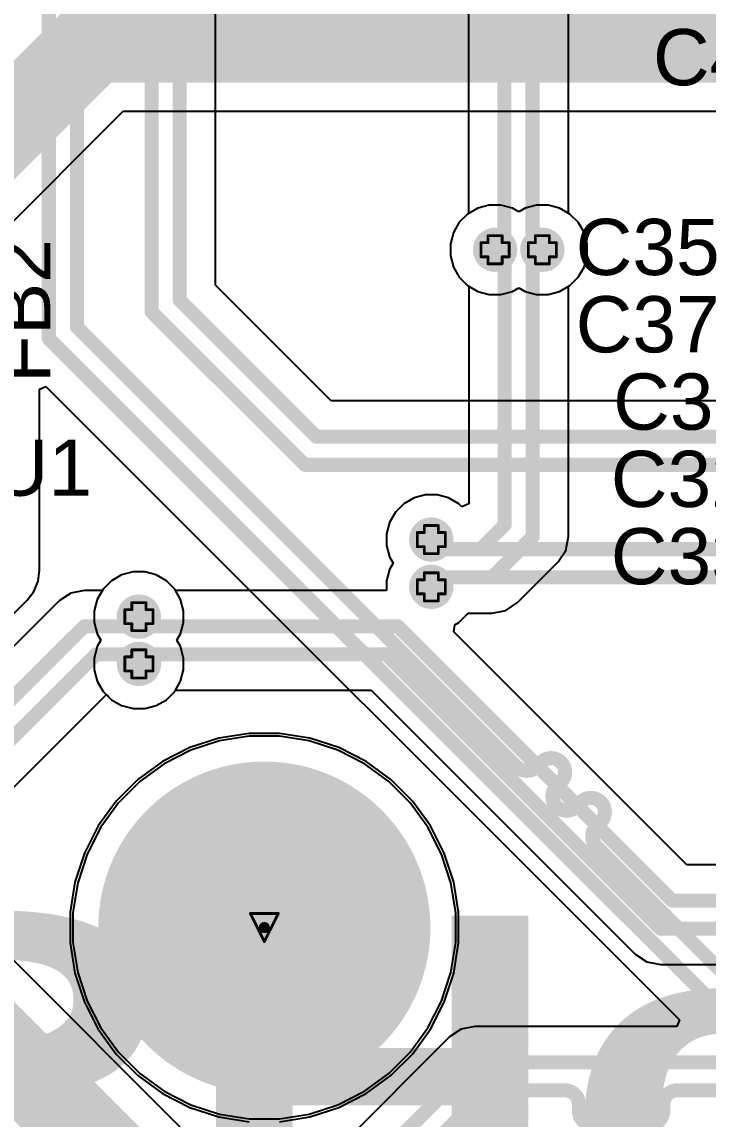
# Model space of a CAD drawing. Header units: millimetres. Extents: x -2.4 to 8.6, y -1 to 5.2.
# Drawn here: x 0.093 to 0.581, y 0.105 to 0.885 of the extents above; entities that cross this region are included whole.
import ezdxf

# ---------------------------------------------------------------- set-up
doc = ezdxf.new("R2010")
doc.units = ezdxf.units.MM
doc.header["$MEASUREMENT"] = 0
for name, color, linetype in [('BottomLayer', 5, 'Continuous'), ('BottomOverlay', 54, 'Continuous'), ('BottomSolder', 6, 'Continuous'), ('DrillDrawing', 1, 'Continuous'), ('Mechanical2', 216, 'Continuous'), ('PadHoleLayer', 156, 'Continuous'), ('TopLayer', 1, 'Continuous'), ('TopOverlay', 2, 'Continuous'), ('TopSolder', 216, 'Continuous'), ('ViaHoleLayer', 16, 'Continuous')]:
    doc.layers.add(name, color=color, linetype=linetype)
doc.styles.add('Arial', font='', dxfattribs={"height": 0.2})
doc.styles.add('Arial Black', font='', dxfattribs={"height": 0.2})
doc.styles.get('Arial').set_extended_font_data('Arial')
doc.styles.get('Arial Black').set_extended_font_data('Arial Black', bold=True)

msp = doc.modelspace()

# ---------------------------------------------------------------- hatches: boundary and pattern name
at = {"layer": 'BottomLayer'}
h = msp.add_hatch(color=5, dxfattribs=at)
edge = h.paths.add_edge_path()
edge.add_arc((0.429378, 0.723), 0.011811, 0, 360)
h = msp.add_hatch(color=5, dxfattribs=at)
edge = h.paths.add_edge_path()
edge.add_arc((0.463, 0.723), 0.011811, 0, 360)
h = msp.add_hatch(color=5, dxfattribs=at)
edge = h.paths.add_edge_path()
edge.add_arc((0.384, 0.516811), 0.011811, 0, 360)
h = msp.add_hatch(color=5, dxfattribs=at)
edge = h.paths.add_edge_path()
edge.add_arc((0.384, 0.483189), 0.011811, 0, 360)
h = msp.add_hatch(color=5, dxfattribs=at)
edge = h.paths.add_edge_path()
edge.add_arc((0.176, 0.462), 0.011811, 0, 360)
h = msp.add_hatch(color=5, dxfattribs=at)
edge = h.paths.add_edge_path()
edge.add_arc((0.176, 0.428378), 0.011811, 0, 360)
at = {"layer": 'BottomSolder'}
h = msp.add_hatch(color=6, dxfattribs=at)
edge = h.paths.add_edge_path()
edge.add_arc((0.429378, 0.723), 0.015811, 0, 360)
h = msp.add_hatch(color=6, dxfattribs=at)
edge = h.paths.add_edge_path()
edge.add_arc((0.463, 0.723), 0.015811, 0, 360)
h = msp.add_hatch(color=6, dxfattribs=at)
edge = h.paths.add_edge_path()
edge.add_arc((0.384, 0.516811), 0.015811, 0, 360)
h = msp.add_hatch(color=6, dxfattribs=at)
edge = h.paths.add_edge_path()
edge.add_arc((0.384, 0.483189), 0.015811, 0, 360)
h = msp.add_hatch(color=6, dxfattribs=at)
edge = h.paths.add_edge_path()
edge.add_arc((0.176, 0.462), 0.015811, 0, 360)
h = msp.add_hatch(color=6, dxfattribs=at)
edge = h.paths.add_edge_path()
edge.add_arc((0.176, 0.428378), 0.015811, 0, 360)
h = msp.add_hatch(color=6, dxfattribs=at)
edge = h.paths.add_edge_path()
edge.add_arc((0.2652229, 0.240793), 0.004, 0, 360)
at = {"layer": 'PadHoleLayer'}
h = msp.add_hatch(color=156, dxfattribs=at)
edge = h.paths.add_edge_path()
edge.add_arc((0.2652229, 0.240793), 0.1181102, 0, 360)
at = {"layer": 'TopLayer'}
h = msp.add_hatch(color=1, dxfattribs=at)
edge = h.paths.add_edge_path()
edge.add_arc((0.429378, 0.723), 0.011811, 0, 360)
h = msp.add_hatch(color=1, dxfattribs=at)
edge = h.paths.add_edge_path()
edge.add_arc((0.463, 0.723), 0.011811, 0, 360)
h = msp.add_hatch(color=1, dxfattribs=at)
edge = h.paths.add_edge_path()
edge.add_arc((0.384, 0.516811), 0.011811, 0, 360)
h = msp.add_hatch(color=1, dxfattribs=at)
edge = h.paths.add_edge_path()
edge.add_arc((0.384, 0.483189), 0.011811, 0, 360)
h = msp.add_hatch(color=1, dxfattribs=at)
edge = h.paths.add_edge_path()
edge.add_arc((0.176, 0.462), 0.011811, 0, 360)
h = msp.add_hatch(color=1, dxfattribs=at)
edge = h.paths.add_edge_path()
edge.add_arc((0.176, 0.428378), 0.011811, 0, 360)
at = {"layer": 'TopSolder'}
h = msp.add_hatch(color=216, dxfattribs=at)
edge = h.paths.add_edge_path()
edge.add_arc((0.429378, 0.723), 0.015811, 0, 360)
h = msp.add_hatch(color=216, dxfattribs=at)
edge = h.paths.add_edge_path()
edge.add_arc((0.463, 0.723), 0.015811, 0, 360)
h = msp.add_hatch(color=216, dxfattribs=at)
edge = h.paths.add_edge_path()
edge.add_arc((0.384, 0.516811), 0.015811, 0, 360)
h = msp.add_hatch(color=216, dxfattribs=at)
edge = h.paths.add_edge_path()
edge.add_arc((0.384, 0.483189), 0.015811, 0, 360)
h = msp.add_hatch(color=216, dxfattribs=at)
edge = h.paths.add_edge_path()
edge.add_arc((0.176, 0.462), 0.015811, 0, 360)
h = msp.add_hatch(color=216, dxfattribs=at)
edge = h.paths.add_edge_path()
edge.add_arc((0.176, 0.428378), 0.015811, 0, 360)
h = msp.add_hatch(color=216, dxfattribs=at)
edge = h.paths.add_edge_path()
edge.add_arc((0.2652229, 0.240793), 0.004, 0, 360)
at = {"layer": 'ViaHoleLayer'}
h = msp.add_hatch(color=16, dxfattribs=at)
edge = h.paths.add_edge_path()
edge.add_arc((0.429378, 0.723), 0.0059055, 0, 360)
h = msp.add_hatch(color=16, dxfattribs=at)
edge = h.paths.add_edge_path()
edge.add_arc((0.463, 0.723), 0.0059055, 0, 360)
h = msp.add_hatch(color=16, dxfattribs=at)
edge = h.paths.add_edge_path()
edge.add_arc((0.384, 0.516811), 0.0059055, 0, 360)
h = msp.add_hatch(color=16, dxfattribs=at)
edge = h.paths.add_edge_path()
edge.add_arc((0.384, 0.483189), 0.0059055, 0, 360)
h = msp.add_hatch(color=16, dxfattribs=at)
edge = h.paths.add_edge_path()
edge.add_arc((0.176, 0.462), 0.0059055, 0, 360)
h = msp.add_hatch(color=16, dxfattribs=at)
edge = h.paths.add_edge_path()
edge.add_arc((0.176, 0.428378), 0.0059055, 0, 360)

# ---------------------------------------------------------------- linework, layer by layer
at = {"layer": 'BottomLayer'}
for p, q in [((0.0604314, 0.7171106), (0.1648894, 0.8215686)), ((0.1648894, 0.8215686), (0.6171106, 0.8215686)), ((0.4170994, 0.7526431), (0.4098456, 0.7484551)), ((0.42519, 0.754811), (0.4170994, 0.7526431)), ((0.433566, 0.754811), (0.42519, 0.754811)), ((0.4416566, 0.7526431), (0.433566, 0.754811)), ((0.446189, 0.7500263), (0.4416566, 0.7526431)), ((0.4507214, 0.7526431), (0.446189, 0.7500263)), ((0.458812, 0.754811), (0.4507214, 0.7526431)), ((0.467188, 0.754811), (0.458812, 0.754811)), ((0.4752786, 0.7526431), (0.467188, 0.754811)), ((0.4825324, 0.7484551), (0.4752786, 0.7526431)), ((0.4039229, 0.7425324), (0.3997349, 0.7352786)), ((0.4098456, 0.7484551), (0.4039229, 0.7425324)), ((0.4884551, 0.7425324), (0.4825324, 0.7484551)), ((0.4926431, 0.7352786), (0.4884551, 0.7425324)), ((0.3997349, 0.7352786), (0.397567, 0.727188)), ((0.494811, 0.727188), (0.4926431, 0.7352786)), ((0.397567, 0.727188), (0.397567, 0.718812)), ((0.494811, 0.718812), (0.494811, 0.727188)), ((0.397567, 0.718812), (0.3997349, 0.7107214)), ((0.4926431, 0.7107214), (0.494811, 0.718812)), ((0.3997349, 0.7107214), (0.4039229, 0.7034676)), ((0.4884551, 0.7034676), (0.4926431, 0.7107214)), ((0.4039229, 0.7034676), (0.4098456, 0.6975449)), ((0.4825324, 0.6975449), (0.4884551, 0.7034676)), ((0.4098456, 0.6975449), (0.4106992, 0.6970521)), ((0.4106992, 0.6970521), (0.4106992, 0.5421704)), ((0.4816788, 0.6970521), (0.4825324, 0.6975449)), ((0.4816788, 0.5189048), (0.4816788, 0.6970521)), ((0.3717214, 0.5464541), (0.3644676, 0.5422661)), ((0.379812, 0.548622), (0.3717214, 0.5464541)), ((0.388188, 0.548622), (0.379812, 0.548622)), ((0.3962786, 0.5464541), (0.388188, 0.548622)), ((0.4035324, 0.5422661), (0.3962786, 0.5464541)), ((0.3644676, 0.5422661), (0.3585449, 0.5363434)), ((0.4056992, 0.5400993), (0.4035324, 0.5422661)), ((0.4106992, 0.5421704), (0.4056992, 0.5400993)), ((0.3585449, 0.5363434), (0.3543569, 0.5290896)), ((0.3543569, 0.5290896), (0.352189, 0.520999)), ((0.352189, 0.520999), (0.352189, 0.512623)), ((0.4797385, 0.5091503), (0.4816788, 0.5189048)), ((0.352189, 0.512623), (0.3543569, 0.5045324)), ((0.474213, 0.5008808), (0.4797385, 0.5091503)), ((0.3543569, 0.5045324), (0.3569737, 0.5)), ((0.3569737, 0.5), (0.3543569, 0.4954676)), ((0.4453082, 0.471976), (0.474213, 0.5008808)), ((0.171812, 0.493811), (0.1637214, 0.4916431)), ((0.180188, 0.493811), (0.171812, 0.493811)), ((0.1882786, 0.4916431), (0.180188, 0.493811)), ((0.3543569, 0.4954676), (0.352189, 0.487377)), ((0.1564676, 0.4874551), (0.1505449, 0.4815324)), ((0.1637214, 0.4916431), (0.1564676, 0.4874551)), ((0.1955324, 0.4874551), (0.1882786, 0.4916431)), ((0.2014551, 0.4815324), (0.1955324, 0.4874551)), ((0.352189, 0.487377), (0.352189, 0.4806788)), ((0.1505449, 0.4815324), (0.1463569, 0.4742786)), ((0.2019479, 0.4806788), (0.2014551, 0.4815324)), ((0.352189, 0.4806788), (0.2019479, 0.4806788)), ((0.1463569, 0.4742786), (0.144189, 0.466188)), ((0.4370387, 0.4664505), (0.4453082, 0.471976)), ((0.144189, 0.466188), (0.144189, 0.457812)), ((0.4035324, 0.4577339), (0.4094551, 0.4636566)), ((0.4094551, 0.4636566), (0.4099479, 0.4645102)), ((0.4099479, 0.4645102), (0.4272842, 0.4645102)), ((0.4272842, 0.4645102), (0.4370387, 0.4664505)), ((0.144189, 0.457812), (0.1463569, 0.4497214)), ((0.4001384, 0.4511938), (0.400791, 0.4561511)), ((0.400791, 0.4561511), (0.4035324, 0.4577339)), ((0.1463569, 0.4497214), (0.1489737, 0.445189)), ((0.1489737, 0.445189), (0.1463569, 0.4406566)), ((0.5658424, 0.2854898), (0.4001384, 0.4511938)), ((0.1463569, 0.4406566), (0.144189, 0.432566)), ((0.144189, 0.432566), (0.144189, 0.42419)), ((0.144189, 0.42419), (0.1463569, 0.4160994)), ((0.1463569, 0.4160994), (0.1505449, 0.4088456)), ((0.1505449, 0.4088456), (0.1564676, 0.4029229)), ((0.1955324, 0.4029229), (0.2014551, 0.4088456)), ((0.2014551, 0.4088456), (0.2019479, 0.4096992)), ((0.2019479, 0.4096992), (0.3412528, 0.4096992)), ((0.3412528, 0.4096992), (0.528976, 0.221976)), ((0.1564676, 0.4029229), (0.1637214, 0.3987349)), ((0.1637214, 0.3987349), (0.171812, 0.396567)), ((0.180188, 0.396567), (0.1882786, 0.3987349)), ((0.1882786, 0.3987349), (0.1955324, 0.4029229)), ((0.171812, 0.396567), (0.180188, 0.396567)), ((0.2545108, 0.3769032), (0.2333503, 0.3735517)), ((0.275935, 0.3769032), (0.2545108, 0.3769032)), ((0.2970955, 0.3735517), (0.275935, 0.3769032)), ((0.2129747, 0.3669313), (0.1938856, 0.3572049)), ((0.2333503, 0.3735517), (0.2129747, 0.3669313)), ((0.3174711, 0.3669313), (0.2970955, 0.3735517)), ((0.3365602, 0.3572049), (0.3174711, 0.3669313)), ((0.1938856, 0.3572049), (0.176553, 0.3446121)), ((0.3538928, 0.3446121), (0.3365602, 0.3572049)), ((0.176553, 0.3446121), (0.1614038, 0.3294629)), ((0.369042, 0.3294629), (0.3538928, 0.3446121)), ((0.1614038, 0.3294629), (0.148811, 0.3121303)), ((0.3816348, 0.3121303), (0.369042, 0.3294629)), ((0.148811, 0.3121303), (0.1390846, 0.2930412)), ((0.3913612, 0.2930412), (0.3816348, 0.3121303)), ((0.1390846, 0.2930412), (0.1324642, 0.2726656)), ((0.3979816, 0.2726656), (0.3913612, 0.2930412)), ((0.7442023, 0.2854898), (0.5658424, 0.2854898)), ((0.1324642, 0.2726656), (0.1291127, 0.2515051)), ((0.4013331, 0.2515051), (0.3979816, 0.2726656)), ((0.1291127, 0.2515051), (0.1291127, 0.2300809)), ((0.4013331, 0.2300809), (0.4013331, 0.2515051)), ((0.3788894, -0.0745686), (0.0604314, 0.2438894)), ((0.1291127, 0.2300809), (0.1324642, 0.2089204)), ((0.3979816, 0.2089204), (0.4013331, 0.2300809)), ((0.528976, 0.221976), (0.5372454, 0.2164505)), ((0.5372454, 0.2164505), (0.547, 0.2145102)), ((0.547, 0.2145102), (1.0662109, 0.2145102)), ((0.1324642, 0.2089204), (0.1390846, 0.1885448)), ((0.3913612, 0.1885448), (0.3979816, 0.2089204)), ((0.1390846, 0.1885448), (0.148811, 0.1694557)), ((0.3816348, 0.1694557), (0.3913612, 0.1885448)), ((0.148811, 0.1694557), (0.1614038, 0.1521231)), ((0.369042, 0.1521231), (0.3816348, 0.1694557)), ((0.1614038, 0.1521231), (0.176553, 0.1369739)), ((0.3538928, 0.1369739), (0.369042, 0.1521231)), ((0.176553, 0.1369739), (0.1938856, 0.1243811)), ((0.3365602, 0.1243811), (0.3538928, 0.1369739)), ((0.1938856, 0.1243811), (0.2129747, 0.1146547)), ((0.3174711, 0.1146547), (0.3365602, 0.1243811)), ((0.2129747, 0.1146547), (0.2333503, 0.1080343)), ((0.2970955, 0.1080343), (0.3174711, 0.1146547)), ((0.2333503, 0.1080343), (0.2545108, 0.1046828)), ((0.2545108, 0.1046828), (0.275935, 0.1046828)), ((0.275935, 0.1046828), (0.2970955, 0.1080343))]:
    msp.add_line(p, q, dxfattribs=at)
for points, const_width in [([(0.016, 0.744), (0.144, 0.872)], 0.06), ([(0.144, 0.872), (0.638, 0.872)], 0.06), ([(0.429378, 0.7193139), (0.429378, 0.723)], 0.01), ([(0.463, 0.7193139), (0.463, 0.723)], 0.01), ([(0.429378, 0.7193139), (0.436189, 0.7125029)], 0.01), ([(0.456189, 0.7125029), (0.463, 0.7193139)], 0.01), ([(0.436189, 0.527189), (0.436189, 0.7125029)], 0.01), ([(0.456189, 0.5189048), (0.456189, 0.7125029)], 0.01), ([(0.419, 0.51), (0.436189, 0.527189)], 0.01), ([(0.4272842, 0.49), (0.456189, 0.5189048)], 0.01), ([(0.384, 0.516811), (0.390811, 0.51)], 0.01), ([(0.390811, 0.51), (0.419, 0.51)], 0.01), ([(0.384, 0.483189), (0.390811, 0.49)], 0.01), ([(0.390811, 0.49), (0.4272842, 0.49)], 0.01), ([(0.176, 0.462), (0.182811, 0.455189)], 0.01), ([(0.182811, 0.455189), (0.3600952, 0.455189)], 0.01), ([(0.3600952, 0.455189), (0.5552842, 0.26)], 0.01), ([(0.176, 0.428378), (0.182811, 0.435189)], 0.01), ([(0.182811, 0.435189), (0.351811, 0.435189)], 0.01), ([(0.351811, 0.435189), (0.547, 0.24)], 0.01), ([(0.5552842, 0.26), (0.7386714, 0.26)], 0.01), ([(0.01, 0.223), (0.358, -0.125)], 0.06), ([(0.547, 0.24), (1.084, 0.24)], 0.01)]:
    msp.add_lwpolyline(points, dxfattribs=dict(at, const_width=const_width))
for points, const_width in [([(0.129, 0.872, 1), (0.159, 0.872, 1)], 0.03), ([(0.129, 0.872, 1), (0.159, 0.872, 1)], 0.03), ([(0.426878, 0.723, 1), (0.431878, 0.723, 1)], 0.005), ([(0.4605, 0.723, 1), (0.4655, 0.723, 1)], 0.005), ([(0.426878, 0.7193139, 1), (0.431878, 0.7193139, 1)], 0.005), ([(0.426878, 0.7193139, 1), (0.431878, 0.7193139, 1)], 0.005), ([(0.4605, 0.7193139, 1), (0.4655, 0.7193139, 1)], 0.005), ([(0.4605, 0.7193139, 1), (0.4655, 0.7193139, 1)], 0.005), ([(0.433689, 0.7125029, 1), (0.438689, 0.7125029, 1)], 0.005), ([(0.433689, 0.7125029, 1), (0.438689, 0.7125029, 1)], 0.005), ([(0.453689, 0.7125029, 1), (0.458689, 0.7125029, 1)], 0.005), ([(0.453689, 0.7125029, 1), (0.458689, 0.7125029, 1)], 0.005), ([(0.433689, 0.527189, 1), (0.438689, 0.527189, 1)], 0.005), ([(0.433689, 0.527189, 1), (0.438689, 0.527189, 1)], 0.005), ([(0.453689, 0.5189048, 1), (0.458689, 0.5189048, 1)], 0.005), ([(0.453689, 0.5189048, 1), (0.458689, 0.5189048, 1)], 0.005), ([(0.3815, 0.516811, 1), (0.3865, 0.516811, 1)], 0.005), ([(0.388311, 0.51, 1), (0.393311, 0.51, 1)], 0.005), ([(0.388311, 0.51, 1), (0.393311, 0.51, 1)], 0.005), ([(0.4165, 0.51, 1), (0.4215, 0.51, 1)], 0.005), ([(0.4165, 0.51, 1), (0.4215, 0.51, 1)], 0.005), ([(0.388311, 0.49, 1), (0.393311, 0.49, 1)], 0.005), ([(0.388311, 0.49, 1), (0.393311, 0.49, 1)], 0.005), ([(0.4247842, 0.49, 1), (0.4297842, 0.49, 1)], 0.005), ([(0.4247842, 0.49, 1), (0.4297842, 0.49, 1)], 0.005), ([(0.3815, 0.483189, 1), (0.3865, 0.483189, 1)], 0.005), ([(0.1735, 0.462, 1), (0.1785, 0.462, 1)], 0.005), ([(0.180311, 0.455189, 1), (0.185311, 0.455189, 1)], 0.005), ([(0.180311, 0.455189, 1), (0.185311, 0.455189, 1)], 0.005), ([(0.3575952, 0.455189, 1), (0.3625952, 0.455189, 1)], 0.005), ([(0.3575952, 0.455189, 1), (0.3625952, 0.455189, 1)], 0.005), ([(0.180311, 0.435189, 1), (0.185311, 0.435189, 1)], 0.005), ([(0.180311, 0.435189, 1), (0.185311, 0.435189, 1)], 0.005), ([(0.349311, 0.435189, 1), (0.354311, 0.435189, 1)], 0.005), ([(0.349311, 0.435189, 1), (0.354311, 0.435189, 1)], 0.005), ([(0.1735, 0.428378, 1), (0.1785, 0.428378, 1)], 0.005), ([(0.5527842, 0.26, 1), (0.5577842, 0.26, 1)], 0.005), ([(0.5527842, 0.26, 1), (0.5577842, 0.26, 1)], 0.005), ([(0.5445, 0.24, 1), (0.5495, 0.24, 1)], 0.005), ([(0.5445, 0.24, 1), (0.5495, 0.24, 1)], 0.005)]:
    msp.add_lwpolyline(points, format="xyb", close=True, dxfattribs=dict(at, const_width=const_width))
at = {"layer": 'DrillDrawing', "const_width": 0.002}
for points in [[(0.424378, 0.728), (0.424378, 0.733)], [(0.424378, 0.733), (0.434378, 0.733)], [(0.434378, 0.728), (0.434378, 0.733)], [(0.458, 0.728), (0.458, 0.733)], [(0.458, 0.733), (0.468, 0.733)], [(0.468, 0.728), (0.468, 0.733)], [(0.419378, 0.718), (0.419378, 0.728)], [(0.419378, 0.728), (0.424378, 0.728)], [(0.434378, 0.728), (0.439378, 0.728)], [(0.439378, 0.718), (0.439378, 0.728)], [(0.453, 0.718), (0.453, 0.728)], [(0.453, 0.728), (0.458, 0.728)], [(0.468, 0.728), (0.473, 0.728)], [(0.473, 0.718), (0.473, 0.728)], [(0.419378, 0.718), (0.424378, 0.718)], [(0.424378, 0.713), (0.424378, 0.718)], [(0.434378, 0.718), (0.439378, 0.718)], [(0.434378, 0.713), (0.434378, 0.718)], [(0.453, 0.718), (0.458, 0.718)], [(0.458, 0.713), (0.458, 0.718)], [(0.468, 0.718), (0.473, 0.718)], [(0.468, 0.713), (0.468, 0.718)], [(0.424378, 0.713), (0.434378, 0.713)], [(0.458, 0.713), (0.468, 0.713)], [(0.379, 0.521811), (0.379, 0.526811)], [(0.379, 0.526811), (0.389, 0.526811)], [(0.389, 0.521811), (0.389, 0.526811)], [(0.374, 0.511811), (0.374, 0.521811)], [(0.374, 0.521811), (0.379, 0.521811)], [(0.389, 0.521811), (0.394, 0.521811)], [(0.394, 0.511811), (0.394, 0.521811)], [(0.374, 0.511811), (0.379, 0.511811)], [(0.379, 0.506811), (0.379, 0.511811)], [(0.379, 0.506811), (0.389, 0.506811)], [(0.389, 0.511811), (0.394, 0.511811)], [(0.389, 0.506811), (0.389, 0.511811)], [(0.379, 0.488189), (0.379, 0.493189)], [(0.379, 0.493189), (0.389, 0.493189)], [(0.389, 0.488189), (0.389, 0.493189)], [(0.374, 0.478189), (0.374, 0.488189)], [(0.374, 0.488189), (0.379, 0.488189)], [(0.389, 0.488189), (0.394, 0.488189)], [(0.394, 0.478189), (0.394, 0.488189)], [(0.374, 0.478189), (0.379, 0.478189)], [(0.379, 0.473189), (0.379, 0.478189)], [(0.389, 0.478189), (0.394, 0.478189)], [(0.389, 0.473189), (0.389, 0.478189)], [(0.171, 0.467), (0.171, 0.472)], [(0.171, 0.472), (0.181, 0.472)], [(0.181, 0.467), (0.181, 0.472)], [(0.379, 0.473189), (0.389, 0.473189)], [(0.166, 0.457), (0.166, 0.467)], [(0.166, 0.467), (0.171, 0.467)], [(0.181, 0.467), (0.186, 0.467)], [(0.186, 0.457), (0.186, 0.467)], [(0.166, 0.457), (0.171, 0.457)], [(0.171, 0.452), (0.171, 0.457)], [(0.171, 0.452), (0.181, 0.452)], [(0.181, 0.457), (0.186, 0.457)], [(0.181, 0.452), (0.181, 0.457)], [(0.171, 0.433378), (0.171, 0.438378)], [(0.171, 0.438378), (0.181, 0.438378)], [(0.181, 0.433378), (0.181, 0.438378)], [(0.166, 0.423378), (0.166, 0.433378)], [(0.166, 0.433378), (0.171, 0.433378)], [(0.181, 0.433378), (0.186, 0.433378)], [(0.186, 0.423378), (0.186, 0.433378)], [(0.166, 0.423378), (0.171, 0.423378)], [(0.171, 0.418378), (0.171, 0.423378)], [(0.181, 0.423378), (0.186, 0.423378)], [(0.181, 0.418378), (0.181, 0.423378)], [(0.171, 0.418378), (0.181, 0.418378)], [(0.2552229, 0.250793), (0.2752229, 0.250793)], [(0.2552229, 0.250793), (0.2652229, 0.230793)], [(0.2652229, 0.230793), (0.2752229, 0.250793)]]:
    msp.add_lwpolyline(points, dxfattribs=at)
at = {"layer": 'DrillDrawing', "const_width": 0.001}
for points in [[(0.423878, 0.733, 1), (0.424878, 0.733, 1)], [(0.423878, 0.733, 1), (0.424878, 0.733, 1)], [(0.433878, 0.733, 1), (0.434878, 0.733, 1)], [(0.433878, 0.733, 1), (0.434878, 0.733, 1)], [(0.4575, 0.733, 1), (0.4585, 0.733, 1)], [(0.4575, 0.733, 1), (0.4585, 0.733, 1)], [(0.4675, 0.733, 1), (0.4685, 0.733, 1)], [(0.4675, 0.733, 1), (0.4685, 0.733, 1)], [(0.418878, 0.728, 1), (0.419878, 0.728, 1)], [(0.418878, 0.728, 1), (0.419878, 0.728, 1)], [(0.423878, 0.728, 1), (0.424878, 0.728, 1)], [(0.423878, 0.728, 1), (0.424878, 0.728, 1)], [(0.433878, 0.728, 1), (0.434878, 0.728, 1)], [(0.433878, 0.728, 1), (0.434878, 0.728, 1)], [(0.438878, 0.728, 1), (0.439878, 0.728, 1)], [(0.438878, 0.728, 1), (0.439878, 0.728, 1)], [(0.4525, 0.728, 1), (0.4535, 0.728, 1)], [(0.4525, 0.728, 1), (0.4535, 0.728, 1)], [(0.4575, 0.728, 1), (0.4585, 0.728, 1)], [(0.4575, 0.728, 1), (0.4585, 0.728, 1)], [(0.4675, 0.728, 1), (0.4685, 0.728, 1)], [(0.4675, 0.728, 1), (0.4685, 0.728, 1)], [(0.4725, 0.728, 1), (0.4735, 0.728, 1)], [(0.4725, 0.728, 1), (0.4735, 0.728, 1)], [(0.418878, 0.718, 1), (0.419878, 0.718, 1)], [(0.418878, 0.718, 1), (0.419878, 0.718, 1)], [(0.423878, 0.718, 1), (0.424878, 0.718, 1)], [(0.423878, 0.718, 1), (0.424878, 0.718, 1)], [(0.433878, 0.718, 1), (0.434878, 0.718, 1)], [(0.433878, 0.718, 1), (0.434878, 0.718, 1)], [(0.438878, 0.718, 1), (0.439878, 0.718, 1)], [(0.438878, 0.718, 1), (0.439878, 0.718, 1)], [(0.4525, 0.718, 1), (0.4535, 0.718, 1)], [(0.4525, 0.718, 1), (0.4535, 0.718, 1)], [(0.4575, 0.718, 1), (0.4585, 0.718, 1)], [(0.4575, 0.718, 1), (0.4585, 0.718, 1)], [(0.4675, 0.718, 1), (0.4685, 0.718, 1)], [(0.4675, 0.718, 1), (0.4685, 0.718, 1)], [(0.4725, 0.718, 1), (0.4735, 0.718, 1)], [(0.4725, 0.718, 1), (0.4735, 0.718, 1)], [(0.423878, 0.713, 1), (0.424878, 0.713, 1)], [(0.423878, 0.713, 1), (0.424878, 0.713, 1)], [(0.433878, 0.713, 1), (0.434878, 0.713, 1)], [(0.433878, 0.713, 1), (0.434878, 0.713, 1)], [(0.4575, 0.713, 1), (0.4585, 0.713, 1)], [(0.4575, 0.713, 1), (0.4585, 0.713, 1)], [(0.4675, 0.713, 1), (0.4685, 0.713, 1)], [(0.4675, 0.713, 1), (0.4685, 0.713, 1)], [(0.3785, 0.526811, 1), (0.3795, 0.526811, 1)], [(0.3785, 0.526811, 1), (0.3795, 0.526811, 1)], [(0.3885, 0.526811, 1), (0.3895, 0.526811, 1)], [(0.3885, 0.526811, 1), (0.3895, 0.526811, 1)], [(0.3735, 0.521811, 1), (0.3745, 0.521811, 1)], [(0.3735, 0.521811, 1), (0.3745, 0.521811, 1)], [(0.3785, 0.521811, 1), (0.3795, 0.521811, 1)], [(0.3785, 0.521811, 1), (0.3795, 0.521811, 1)], [(0.3885, 0.521811, 1), (0.3895, 0.521811, 1)], [(0.3885, 0.521811, 1), (0.3895, 0.521811, 1)], [(0.3935, 0.521811, 1), (0.3945, 0.521811, 1)], [(0.3935, 0.521811, 1), (0.3945, 0.521811, 1)], [(0.3735, 0.511811, 1), (0.3745, 0.511811, 1)], [(0.3735, 0.511811, 1), (0.3745, 0.511811, 1)], [(0.3785, 0.511811, 1), (0.3795, 0.511811, 1)], [(0.3785, 0.511811, 1), (0.3795, 0.511811, 1)], [(0.3785, 0.506811, 1), (0.3795, 0.506811, 1)], [(0.3785, 0.506811, 1), (0.3795, 0.506811, 1)], [(0.3885, 0.511811, 1), (0.3895, 0.511811, 1)], [(0.3885, 0.511811, 1), (0.3895, 0.511811, 1)], [(0.3885, 0.506811, 1), (0.3895, 0.506811, 1)], [(0.3885, 0.506811, 1), (0.3895, 0.506811, 1)], [(0.3935, 0.511811, 1), (0.3945, 0.511811, 1)], [(0.3935, 0.511811, 1), (0.3945, 0.511811, 1)], [(0.3785, 0.493189, 1), (0.3795, 0.493189, 1)], [(0.3785, 0.493189, 1), (0.3795, 0.493189, 1)], [(0.3885, 0.493189, 1), (0.3895, 0.493189, 1)], [(0.3885, 0.493189, 1), (0.3895, 0.493189, 1)], [(0.3735, 0.488189, 1), (0.3745, 0.488189, 1)], [(0.3735, 0.488189, 1), (0.3745, 0.488189, 1)], [(0.3785, 0.488189, 1), (0.3795, 0.488189, 1)], [(0.3785, 0.488189, 1), (0.3795, 0.488189, 1)], [(0.3885, 0.488189, 1), (0.3895, 0.488189, 1)], [(0.3885, 0.488189, 1), (0.3895, 0.488189, 1)], [(0.3935, 0.488189, 1), (0.3945, 0.488189, 1)], [(0.3935, 0.488189, 1), (0.3945, 0.488189, 1)], [(0.3735, 0.478189, 1), (0.3745, 0.478189, 1)], [(0.3735, 0.478189, 1), (0.3745, 0.478189, 1)], [(0.3785, 0.478189, 1), (0.3795, 0.478189, 1)], [(0.3785, 0.478189, 1), (0.3795, 0.478189, 1)], [(0.3885, 0.478189, 1), (0.3895, 0.478189, 1)], [(0.3885, 0.478189, 1), (0.3895, 0.478189, 1)], [(0.3935, 0.478189, 1), (0.3945, 0.478189, 1)], [(0.3935, 0.478189, 1), (0.3945, 0.478189, 1)], [(0.1705, 0.472, 1), (0.1715, 0.472, 1)], [(0.1705, 0.472, 1), (0.1715, 0.472, 1)], [(0.1805, 0.472, 1), (0.1815, 0.472, 1)], [(0.1805, 0.472, 1), (0.1815, 0.472, 1)], [(0.3785, 0.473189, 1), (0.3795, 0.473189, 1)], [(0.3785, 0.473189, 1), (0.3795, 0.473189, 1)], [(0.3885, 0.473189, 1), (0.3895, 0.473189, 1)], [(0.3885, 0.473189, 1), (0.3895, 0.473189, 1)], [(0.1655, 0.467, 1), (0.1665, 0.467, 1)], [(0.1655, 0.467, 1), (0.1665, 0.467, 1)], [(0.1705, 0.467, 1), (0.1715, 0.467, 1)], [(0.1705, 0.467, 1), (0.1715, 0.467, 1)], [(0.1805, 0.467, 1), (0.1815, 0.467, 1)], [(0.1805, 0.467, 1), (0.1815, 0.467, 1)], [(0.1855, 0.467, 1), (0.1865, 0.467, 1)], [(0.1855, 0.467, 1), (0.1865, 0.467, 1)], [(0.1655, 0.457, 1), (0.1665, 0.457, 1)], [(0.1655, 0.457, 1), (0.1665, 0.457, 1)], [(0.1705, 0.457, 1), (0.1715, 0.457, 1)], [(0.1705, 0.457, 1), (0.1715, 0.457, 1)], [(0.1705, 0.452, 1), (0.1715, 0.452, 1)], [(0.1705, 0.452, 1), (0.1715, 0.452, 1)], [(0.1805, 0.457, 1), (0.1815, 0.457, 1)], [(0.1805, 0.457, 1), (0.1815, 0.457, 1)], [(0.1805, 0.452, 1), (0.1815, 0.452, 1)], [(0.1805, 0.452, 1), (0.1815, 0.452, 1)], [(0.1855, 0.457, 1), (0.1865, 0.457, 1)], [(0.1855, 0.457, 1), (0.1865, 0.457, 1)], [(0.1705, 0.438378, 1), (0.1715, 0.438378, 1)], [(0.1705, 0.438378, 1), (0.1715, 0.438378, 1)], [(0.1805, 0.438378, 1), (0.1815, 0.438378, 1)], [(0.1805, 0.438378, 1), (0.1815, 0.438378, 1)], [(0.1655, 0.433378, 1), (0.1665, 0.433378, 1)], [(0.1655, 0.433378, 1), (0.1665, 0.433378, 1)], [(0.1705, 0.433378, 1), (0.1715, 0.433378, 1)], [(0.1705, 0.433378, 1), (0.1715, 0.433378, 1)], [(0.1805, 0.433378, 1), (0.1815, 0.433378, 1)], [(0.1805, 0.433378, 1), (0.1815, 0.433378, 1)], [(0.1855, 0.433378, 1), (0.1865, 0.433378, 1)], [(0.1855, 0.433378, 1), (0.1865, 0.433378, 1)], [(0.1655, 0.423378, 1), (0.1665, 0.423378, 1)], [(0.1655, 0.423378, 1), (0.1665, 0.423378, 1)], [(0.1705, 0.423378, 1), (0.1715, 0.423378, 1)], [(0.1705, 0.423378, 1), (0.1715, 0.423378, 1)], [(0.1805, 0.423378, 1), (0.1815, 0.423378, 1)], [(0.1805, 0.423378, 1), (0.1815, 0.423378, 1)], [(0.1855, 0.423378, 1), (0.1865, 0.423378, 1)], [(0.1855, 0.423378, 1), (0.1865, 0.423378, 1)], [(0.1705, 0.418378, 1), (0.1715, 0.418378, 1)], [(0.1705, 0.418378, 1), (0.1715, 0.418378, 1)], [(0.1805, 0.418378, 1), (0.1815, 0.418378, 1)], [(0.1805, 0.418378, 1), (0.1815, 0.418378, 1)], [(0.2547229, 0.250793, 1), (0.2557229, 0.250793, 1)], [(0.2547229, 0.250793, 1), (0.2557229, 0.250793, 1)], [(0.2747229, 0.250793, 1), (0.2757229, 0.250793, 1)], [(0.2747229, 0.250793, 1), (0.2757229, 0.250793, 1)], [(0.2647229, 0.230793, 1), (0.2657229, 0.230793, 1)], [(0.2647229, 0.230793, 1), (0.2657229, 0.230793, 1)]]:
    msp.add_lwpolyline(points, format="xyb", close=True, dxfattribs=at)
at = {"layer": 'Mechanical2', "const_width": 0.01}
msp.add_lwpolyline([(1.3342414, 2.1353646, -6.230382161824239), (0.4717932, 2.1362379)], format="xyb", dxfattribs=at)
at = {"layer": 'TopLayer'}
for p, q in [((0.2304898, 0.6978424), (0.2304898, 1.1762842)), ((0.4105102, 0.9482842), (0.4105102, 0.7488388)), ((0.4814898, 0.749057), (0.4814898, 0.9294418)), ((0.4039229, 0.7425324), (0.3997349, 0.7352786)), ((0.4098456, 0.7484551), (0.4039229, 0.7425324)), ((0.4105102, 0.7488388), (0.4098456, 0.7484551)), ((0.4825324, 0.7484551), (0.4814898, 0.749057)), ((0.4884551, 0.7425324), (0.4825324, 0.7484551)), ((0.4926431, 0.7352786), (0.4884551, 0.7425324)), ((0.3997349, 0.7352786), (0.397567, 0.727188)), ((0.494811, 0.727188), (0.4926431, 0.7352786)), ((0.397567, 0.727188), (0.397567, 0.718812)), ((0.494811, 0.718812), (0.494811, 0.727188)), ((0.397567, 0.718812), (0.3997349, 0.7107214)), ((0.4926431, 0.7107214), (0.494811, 0.718812)), ((0.3997349, 0.7107214), (0.4039229, 0.7034676)), ((0.4884551, 0.7034676), (0.4926431, 0.7107214)), ((0.4039229, 0.7034676), (0.4098456, 0.6975449)), ((0.4825324, 0.6975449), (0.4884551, 0.7034676)), ((0.3128424, 0.6154898), (0.2304898, 0.6978424)), ((0.4098456, 0.6975449), (0.4170994, 0.6933569)), ((0.4416566, 0.6933569), (0.446189, 0.6959737)), ((0.446189, 0.6959737), (0.4507214, 0.6933569)), ((0.4752786, 0.6933569), (0.4825324, 0.6975449)), ((0.4170994, 0.6933569), (0.42519, 0.691189)), ((0.42519, 0.691189), (0.433566, 0.691189)), ((0.433566, 0.691189), (0.4416566, 0.6933569)), ((0.4507214, 0.6933569), (0.458812, 0.691189)), ((0.458812, 0.691189), (0.467188, 0.691189)), ((0.467188, 0.691189), (0.4752786, 0.6933569)), ((0.1052589, 0.623876), (0.1098783, 0.6257895)), ((0.1098783, 0.6257895), (0.5605586, 0.1751092)), ((0.1052589, 0.4950008), (0.1052589, 0.623876)), ((0.6098979, 0.6154898), (0.3128424, 0.6154898)), ((0.1042279, 0.4871684), (0.105259, 0.495)), ((0.105259, 0.495), (0.1052589, 0.4950008)), ((0.171812, 0.493811), (0.1637214, 0.4916431)), ((0.180188, 0.493811), (0.171812, 0.493811)), ((0.1882786, 0.4916431), (0.180188, 0.493811)), ((0.101205, 0.4798705), (0.1042279, 0.4871684)), ((0.1564676, 0.4874551), (0.1505449, 0.4815324)), ((0.1637214, 0.4916431), (0.1564676, 0.4874551)), ((0.1955324, 0.4874551), (0.1882786, 0.4916431)), ((0.2014551, 0.4815324), (0.1955324, 0.4874551)), ((0.0963963, 0.4736037), (0.101205, 0.4798705)), ((0.127464, 0.4787385), (0.1191945, 0.473213)), ((0.1372185, 0.4806788), (0.127464, 0.4787385)), ((0.1500521, 0.4806788), (0.1372185, 0.4806788)), ((0.1505449, 0.4815324), (0.1500521, 0.4806788)), ((0.2056431, 0.4742786), (0.2014551, 0.4815324)), ((0.1191945, 0.473213), (0.0455095, 0.399528)), ((0.0463963, 0.4236037), (0.0963963, 0.4736037)), ((0.207811, 0.466188), (0.2056431, 0.4742786)), ((0.207811, 0.457812), (0.207811, 0.466188)), ((0.2056431, 0.4497214), (0.207811, 0.457812)), ((0.2030263, 0.445189), (0.2056431, 0.4497214)), ((0.2056431, 0.4406566), (0.2030263, 0.445189)), ((0.207811, 0.432566), (0.2056431, 0.4406566)), ((0.207811, 0.42419), (0.207811, 0.432566)), ((0.2056431, 0.4160994), (0.207811, 0.42419)), ((0.2014551, 0.4088456), (0.2056431, 0.4160994)), ((0.0823759, 0.3360142), (0.1528761, 0.4065144)), ((0.1528761, 0.4065144), (0.1564676, 0.4029229)), ((0.1955324, 0.4029229), (0.2014551, 0.4088456)), ((0.1564676, 0.4029229), (0.1637214, 0.3987349)), ((0.1637214, 0.3987349), (0.171812, 0.396567)), ((0.180188, 0.396567), (0.1882786, 0.3987349)), ((0.1882786, 0.3987349), (0.1955324, 0.4029229)), ((0.171812, 0.396567), (0.180188, 0.396567)), ((0.232882, 0.3755025), (0.212207, 0.3687848)), ((0.2543534, 0.3789032), (0.232882, 0.3755025)), ((0.2760924, 0.3789032), (0.2543534, 0.3789032)), ((0.2975638, 0.3755025), (0.2760924, 0.3789032)), ((0.3182388, 0.3687848), (0.2975638, 0.3755025)), ((0.212207, 0.3687848), (0.1928374, 0.3589155)), ((0.3376084, 0.3589155), (0.3182388, 0.3687848)), ((0.1928374, 0.3589155), (0.1752501, 0.3461376)), ((0.3551957, 0.3461376), (0.3376084, 0.3589155)), ((0.1752501, 0.3461376), (0.1598783, 0.3307658)), ((0.3705675, 0.3307658), (0.3551957, 0.3461376)), ((0.1598783, 0.3307658), (0.1471004, 0.3131785)), ((0.3833454, 0.3131785), (0.3705675, 0.3307658)), ((0.1471004, 0.3131785), (0.1372311, 0.2938089)), ((0.3932147, 0.2938089), (0.3833454, 0.3131785)), ((0.1372311, 0.2938089), (0.1305134, 0.2731339)), ((0.3999324, 0.2731339), (0.3932147, 0.2938089)), ((0.1305134, 0.2731339), (0.1271127, 0.2516625)), ((0.4033331, 0.2516625), (0.3999324, 0.2731339)), ((0.1271127, 0.2516625), (0.1271127, 0.2299235)), ((0.4033331, 0.2299235), (0.4033331, 0.2516625)), ((0.1271127, 0.2299235), (0.1305134, 0.2084521)), ((0.3999324, 0.2084521), (0.4033331, 0.2299235)), ((0.1305134, 0.2084521), (0.1372311, 0.1877771)), ((0.3932147, 0.1877771), (0.3999324, 0.2084521)), ((0.1372311, 0.1877771), (0.1471004, 0.1684075)), ((0.3833454, 0.1684075), (0.3932147, 0.1877771)), ((0.5605586, 0.1751092), (0.5586451, 0.1704898)), ((0.1471004, 0.1684075), (0.1598783, 0.1508202)), ((0.3705675, 0.1508202), (0.3833454, 0.1684075)), ((0.4052455, 0.1685495), (0.396976, 0.163024)), ((0.415, 0.1704898), (0.4052455, 0.1685495)), ((0.5586451, 0.1704898), (0.415, 0.1704898)), ((0.396976, 0.163024), (0.292976, 0.059024)), ((0.1598783, 0.1508202), (0.1752501, 0.1354484)), ((0.3551957, 0.1354484), (0.3705675, 0.1508202)), ((0.1752501, 0.1354484), (0.1928374, 0.1226705)), ((0.3376084, 0.1226705), (0.3551957, 0.1354484)), ((0.1928374, 0.1226705), (0.212207, 0.1128012)), ((0.3182388, 0.1128012), (0.3376084, 0.1226705)), ((0.212207, 0.1128012), (0.232882, 0.1060835)), ((0.2975638, 0.1060835), (0.3182388, 0.1128012)), ((0.232882, 0.1060835), (0.2543534, 0.1026828)), ((0.2760924, 0.1026828), (0.2975638, 0.1060835))]:
    msp.add_line(p, q, dxfattribs=at)
at = {"layer": 'TopLayer', "const_width": 0.01}
for points in [[(0.205, 0.6872842), (0.205, 1.1762842)], [(0.185, 0.679), (0.185, 1.168)], [(0.1119055, 0.6598103), (0.1119055, 1.1464084)], [(0.1319055, 0.6680945), (0.1319055, 1.1464084)], [(0.436, 0.7333081), (0.436, 0.9482842)], [(0.456, 0.7336861), (0.456, 0.94)], [(0.429378, 0.7266861), (0.436, 0.7333081)], [(0.456, 0.7336861), (0.463, 0.7266861)], [(0.429378, 0.723), (0.429378, 0.7266861)], [(0.463, 0.723), (0.463, 0.7266861)], [(0.205, 0.6872842), (0.3022842, 0.59)], [(0.185, 0.679), (0.294, 0.57)], [(0.1319055, 0.6680945), (0.4137084, 0.3862916)], [(0.1119055, 0.6598103), (0.5887158, 0.183)], [(0.3022842, 0.59), (0.5083968, 0.59)], [(0.5083968, 0.59), (0.5730292, 0.59)], [(0.5730292, 0.59), (0.645, 0.59)], [(0.294, 0.57), (0.5083968, 0.57)], [(0.5083968, 0.57), (0.645, 0.57)], [(0.384, 0.516811), (0.390811, 0.51)], [(0.390811, 0.51), (0.6415, 0.51)], [(0.384, 0.483189), (0.390811, 0.49)], [(0.390811, 0.49), (0.6415, 0.49)], [(0.1655029, 0.455189), (0.1723139, 0.462)], [(0.1723139, 0.462), (0.176, 0.462)], [(0.0560677, 0.3740382), (0.1372185, 0.455189)], [(0.1372185, 0.455189), (0.1655029, 0.455189)], [(0.0643519, 0.3540382), (0.1455027, 0.435189)], [(0.1455027, 0.435189), (0.1655029, 0.435189)], [(0.1655029, 0.435189), (0.1723139, 0.428378)], [(0.1723139, 0.428378), (0.176, 0.428378)], [(0.4137084, 0.3862916), (0.4447983, 0.3552017)], [(0.4447982, 0.3552016), (0.4447983, 0.3552017)], [(0.4589405, 0.3552017), (0.4621392, 0.3584004)], [(0.4621391, 0.3584004), (0.4621392, 0.3584004)], [(0.4762812, 0.3584004), (0.4762813, 0.3584005)], [(0.4762813, 0.3584005), (0.4762814, 0.3584004)], [(0.4762813, 0.3584003), (0.4762814, 0.3584004)], [(0.4730825, 0.3410596), (0.4730826, 0.3410596)], [(0.4730826, 0.3410596), (0.4762813, 0.3442583)], [(0.4872248, 0.3269174), (0.4904235, 0.3301161)], [(0.4904234, 0.3301161), (0.4904235, 0.3301161)], [(0.5045655, 0.3301161), (0.5045656, 0.3301162)], [(0.5045656, 0.3301162), (0.5045657, 0.3301161)], [(0.5045656, 0.330116), (0.5045657, 0.3301161)], [(0.5013669, 0.3127753), (0.5045656, 0.315974)], [(0.5013668, 0.298633), (0.5013669, 0.2986331)], [(0.5013669, 0.2986331), (0.5190449, 0.2809551)], [(0.5190449, 0.2809551), (0.597, 0.203)], [(0.311, 0.041), (0.415, 0.145)], [(0.415, 0.145), (0.454, 0.145)], [(0.454, 0.145), (0.825, 0.145)], [(0.331, 0.0327158), (0.4232842, 0.125)], [(0.4232842, 0.125), (0.454, 0.125)], [(0.454, 0.125), (0.4790005, 0.125)], [(0.5590005, 0.125), (0.5914208, 0.125)], [(0.4890005, 0.110432), (0.4890005, 0.115)], [(0.5090005, 0.110432), (0.5090005, 0.115)], [(0.5290005, 0.110432), (0.5290005, 0.115)], [(0.5490005, 0.110432), (0.5490005, 0.115)]]:
    msp.add_lwpolyline(points, dxfattribs=at)
at = {"layer": 'TopLayer', "const_width": 0.005}
for points in [[(0.4335, 0.7333081, 1), (0.4385, 0.7333081, 1)], [(0.4335, 0.7333081, 1), (0.4385, 0.7333081, 1)], [(0.4535, 0.7336861, 1), (0.4585, 0.7336861, 1)], [(0.4535, 0.7336861, 1), (0.4585, 0.7336861, 1)], [(0.426878, 0.7266861, 1), (0.431878, 0.7266861, 1)], [(0.426878, 0.7266861, 1), (0.431878, 0.7266861, 1)], [(0.426878, 0.723, 1), (0.431878, 0.723, 1)], [(0.4605, 0.7266861, 1), (0.4655, 0.7266861, 1)], [(0.4605, 0.7266861, 1), (0.4655, 0.7266861, 1)], [(0.4605, 0.723, 1), (0.4655, 0.723, 1)], [(0.2025, 0.6872842, 1), (0.2075, 0.6872842, 1)], [(0.2025, 0.6872842, 1), (0.2075, 0.6872842, 1)], [(0.1825, 0.679, 1), (0.1875, 0.679, 1)], [(0.1825, 0.679, 1), (0.1875, 0.679, 1)], [(0.1294055, 0.6680945, 1), (0.1344055, 0.6680945, 1)], [(0.1294055, 0.6680945, 1), (0.1344055, 0.6680945, 1)], [(0.1094055, 0.6598103, 1), (0.1144055, 0.6598103, 1)], [(0.1094055, 0.6598103, 1), (0.1144055, 0.6598103, 1)], [(0.2997842, 0.59, 1), (0.3047842, 0.59, 1)], [(0.2997842, 0.59, 1), (0.3047842, 0.59, 1)], [(0.5058968, 0.59, 1), (0.5108968, 0.59, 1)], [(0.5058968, 0.59, 1), (0.5108968, 0.59, 1)], [(0.5705292, 0.59, 1), (0.5755292, 0.59, 1)], [(0.5705292, 0.59, 1), (0.5755292, 0.59, 1)], [(0.2915, 0.57, 1), (0.2965, 0.57, 1)], [(0.2915, 0.57, 1), (0.2965, 0.57, 1)], [(0.5058968, 0.57, 1), (0.5108968, 0.57, 1)], [(0.5058968, 0.57, 1), (0.5108968, 0.57, 1)], [(0.3815, 0.516811, 1), (0.3865, 0.516811, 1)], [(0.388311, 0.51, 1), (0.393311, 0.51, 1)], [(0.388311, 0.51, 1), (0.393311, 0.51, 1)], [(0.388311, 0.49, 1), (0.393311, 0.49, 1)], [(0.388311, 0.49, 1), (0.393311, 0.49, 1)], [(0.3815, 0.483189, 1), (0.3865, 0.483189, 1)], [(0.1698139, 0.462, 1), (0.1748139, 0.462, 1)], [(0.1698139, 0.462, 1), (0.1748139, 0.462, 1)], [(0.1735, 0.462, 1), (0.1785, 0.462, 1)], [(0.1347185, 0.455189, 1), (0.1397185, 0.455189, 1)], [(0.1347185, 0.455189, 1), (0.1397185, 0.455189, 1)], [(0.1630029, 0.455189, 1), (0.1680029, 0.455189, 1)], [(0.1630029, 0.455189, 1), (0.1680029, 0.455189, 1)], [(0.1430027, 0.435189, 1), (0.1480027, 0.435189, 1)], [(0.1430027, 0.435189, 1), (0.1480027, 0.435189, 1)], [(0.1630029, 0.435189, 1), (0.1680029, 0.435189, 1)], [(0.1630029, 0.435189, 1), (0.1680029, 0.435189, 1)], [(0.1698139, 0.428378, 1), (0.1748139, 0.428378, 1)], [(0.1698139, 0.428378, 1), (0.1748139, 0.428378, 1)], [(0.1735, 0.428378, 1), (0.1785, 0.428378, 1)], [(0.4112084, 0.3862916, 1), (0.4162084, 0.3862916, 1)], [(0.4112084, 0.3862916, 1), (0.4162084, 0.3862916, 1)], [(0.4422982, 0.3552016, 1), (0.4472982, 0.3552016, 1)], [(0.4422983, 0.3552017, 1), (0.4472983, 0.3552017, 1)], [(0.4422983, 0.3552017, 1), (0.4472983, 0.3552017, 1)], [(0.4422983, 0.3552017, 1), (0.4472983, 0.3552017, 1)], [(0.4564405, 0.3552017, 1), (0.4614405, 0.3552017, 1)], [(0.4564405, 0.3552017, 1), (0.4614405, 0.3552017, 1)], [(0.4596391, 0.3584004, 1), (0.4646391, 0.3584004, 1)], [(0.4596391, 0.3584004, 1), (0.4646391, 0.3584004, 1)], [(0.4596392, 0.3584004, 1), (0.4646392, 0.3584004, 1)], [(0.4596392, 0.3584004, 1), (0.4646392, 0.3584004, 1)], [(0.4737812, 0.3584004, 1), (0.4787812, 0.3584004, 1)], [(0.4737813, 0.3584005, 1), (0.4787813, 0.3584005, 1)], [(0.4737813, 0.3584005, 1), (0.4787813, 0.3584005, 1)], [(0.4737813, 0.3584005, 1), (0.4787813, 0.3584005, 1)], [(0.4737813, 0.3584003, 1), (0.4787813, 0.3584003, 1)], [(0.4737814, 0.3584004, 1), (0.4787814, 0.3584004, 1)], [(0.4737814, 0.3584004, 1), (0.4787814, 0.3584004, 1)], [(0.4737814, 0.3584004, 1), (0.4787814, 0.3584004, 1)], [(0.4705825, 0.3410596, 1), (0.4755825, 0.3410596, 1)], [(0.4705825, 0.3410596, 1), (0.4755825, 0.3410596, 1)], [(0.4705826, 0.3410596, 1), (0.4755826, 0.3410596, 1)], [(0.4705826, 0.3410596, 1), (0.4755826, 0.3410596, 1)], [(0.4737813, 0.3442583, 1), (0.4787813, 0.3442583, 1)], [(0.4737813, 0.3442583, 1), (0.4787813, 0.3442583, 1)], [(0.4705826, 0.3269174, 1), (0.4755826, 0.3269174, 1)], [(0.4705826, 0.3269174, 1), (0.4755826, 0.3269174, 1)], [(0.4847248, 0.3269174, 1), (0.4897248, 0.3269174, 1)], [(0.4847248, 0.3269174, 1), (0.4897248, 0.3269174, 1)], [(0.4879234, 0.3301161, 1), (0.4929234, 0.3301161, 1)], [(0.4879234, 0.3301161, 1), (0.4929234, 0.3301161, 1)], [(0.4879235, 0.3301161, 1), (0.4929235, 0.3301161, 1)], [(0.4879235, 0.3301161, 1), (0.4929235, 0.3301161, 1)], [(0.5020655, 0.3301161, 1), (0.5070655, 0.3301161, 1)], [(0.5020656, 0.3301162, 1), (0.5070656, 0.3301162, 1)], [(0.5020656, 0.3301162, 1), (0.5070656, 0.3301162, 1)], [(0.5020656, 0.3301162, 1), (0.5070656, 0.3301162, 1)], [(0.5020656, 0.330116, 1), (0.5070656, 0.330116, 1)], [(0.5020657, 0.3301161, 1), (0.5070657, 0.3301161, 1)], [(0.5020657, 0.3301161, 1), (0.5070657, 0.3301161, 1)], [(0.5020657, 0.3301161, 1), (0.5070657, 0.3301161, 1)], [(0.5020656, 0.315974, 1), (0.5070656, 0.315974, 1)], [(0.5020656, 0.315974, 1), (0.5070656, 0.315974, 1)], [(0.4988669, 0.3127753, 1), (0.5038669, 0.3127753, 1)], [(0.4988669, 0.3127753, 1), (0.5038669, 0.3127753, 1)], [(0.4988668, 0.298633, 1), (0.5038668, 0.298633, 1)], [(0.4988669, 0.2986331, 1), (0.5038669, 0.2986331, 1)], [(0.4988669, 0.2986331, 1), (0.5038669, 0.2986331, 1)], [(0.4988669, 0.2986331, 1), (0.5038669, 0.2986331, 1)], [(0.5165449, 0.2809551, 1), (0.5215449, 0.2809551, 1)], [(0.5165449, 0.2809551, 1), (0.5215449, 0.2809551, 1)], [(0.4125, 0.145, 1), (0.4175, 0.145, 1)], [(0.4125, 0.145, 1), (0.4175, 0.145, 1)], [(0.4515, 0.145, 1), (0.4565, 0.145, 1)], [(0.4515, 0.145, 1), (0.4565, 0.145, 1)], [(0.4207842, 0.125, 1), (0.4257842, 0.125, 1)], [(0.4207842, 0.125, 1), (0.4257842, 0.125, 1)], [(0.4515, 0.125, 1), (0.4565, 0.125, 1)], [(0.4515, 0.125, 1), (0.4565, 0.125, 1)], [(0.4765005, 0.125, 1), (0.4815005, 0.125, 1)], [(0.4765005, 0.125, 1), (0.4815005, 0.125, 1)], [(0.5565005, 0.125, 1), (0.5615005, 0.125, 1)], [(0.5565005, 0.125, 1), (0.5615005, 0.125, 1)], [(0.4865005, 0.115, 1), (0.4915005, 0.115, 1)], [(0.4865005, 0.115, 1), (0.4915005, 0.115, 1)], [(0.5065005, 0.115, 1), (0.5115005, 0.115, 1)], [(0.5065005, 0.115, 1), (0.5115005, 0.115, 1)], [(0.5265005, 0.115, 1), (0.5315005, 0.115, 1)], [(0.5265005, 0.115, 1), (0.5315005, 0.115, 1)], [(0.5465005, 0.115, 1), (0.5515005, 0.115, 1)], [(0.5465005, 0.115, 1), (0.5515005, 0.115, 1)], [(0.4865005, 0.110432, 1), (0.4915005, 0.110432, 1)], [(0.4865005, 0.110432, 1), (0.4915005, 0.110432, 1)], [(0.5065005, 0.110432, 1), (0.5115005, 0.110432, 1)], [(0.5065005, 0.110432, 1), (0.5115005, 0.110432, 1)], [(0.5265005, 0.110432, 1), (0.5315005, 0.110432, 1)], [(0.5265005, 0.110432, 1), (0.5315005, 0.110432, 1)], [(0.5465005, 0.110432, 1), (0.5515005, 0.110432, 1)], [(0.5465005, 0.110432, 1), (0.5515005, 0.110432, 1)]]:
    msp.add_lwpolyline(points, format="xyb", close=True, dxfattribs=at)
at = {"layer": 'TopLayer', "const_width": 0.01}
for points in [[(0.4589405, 0.3552017, -0.4142177044959297), (0.4447983, 0.3552017)], [(0.4621391, 0.3584004, -0.4142197756351199), (0.4762814, 0.3584004)], [(0.4762813, 0.3584005, -0.4142135623730951), (0.4762813, 0.3442583)], [(0.4730826, 0.3269174, -0.4142156334183508), (0.4730825, 0.3410596)], [(0.4904234, 0.3301161, -0.4142197756351199), (0.5045657, 0.3301161)], [(0.4872248, 0.3269174, -0.4142135623730951), (0.4730826, 0.3269174)], [(0.5045656, 0.3301162, -0.4142135623730951), (0.5045656, 0.315974)], [(0.5013669, 0.2986331, -0.4142177044959298), (0.5013669, 0.3127753)], [(0.4790005, 0.125, -0.4142135623730951), (0.4890005, 0.115)], [(0.5090005, 0.115, -0.9999999999999999), (0.5290005, 0.115)], [(0.5490005, 0.115, -0.4142135623730951), (0.5590005, 0.125)], [(0.5090005, 0.110432, -0.9999999999999999), (0.4890005, 0.110432)], [(0.5490005, 0.110432, -0.9999999999999999), (0.5290005, 0.110432)]]:
    msp.add_lwpolyline(points, format="xyb", dxfattribs=at)

# ---------------------------------------------------------------- texts
at = {"layer": 'BottomOverlay', "style": 'Arial Black', "text_generation_flag": 2}
msp.add_text('RoHS', height=0.2362205, rotation=360, dxfattribs=at).set_placement((0.9816821, 0.0130047))
at = {"layer": 'TopOverlay', "style": 'Arial'}
for s, p in [('C42', (0.5416839, 0.8400065)), ('C35', (0.4866839, 0.7050065)), ('C37', (0.4866839, 0.6500065)), ('C31', (0.5133484, 0.5950065)), ('U1', (0.071342, 0.5480065)), ('C32', (0.5116839, 0.5400065)), ('C33', (0.5116839, 0.4850065))]:
    msp.add_text(s, height=0.04, dxfattribs=at).set_placement(p)
msp.add_text('FB2', height=0.04, rotation=90, dxfattribs=at).set_placement((0.1129777, 0.6281249))

doc.saveas('drawing.dxf')
